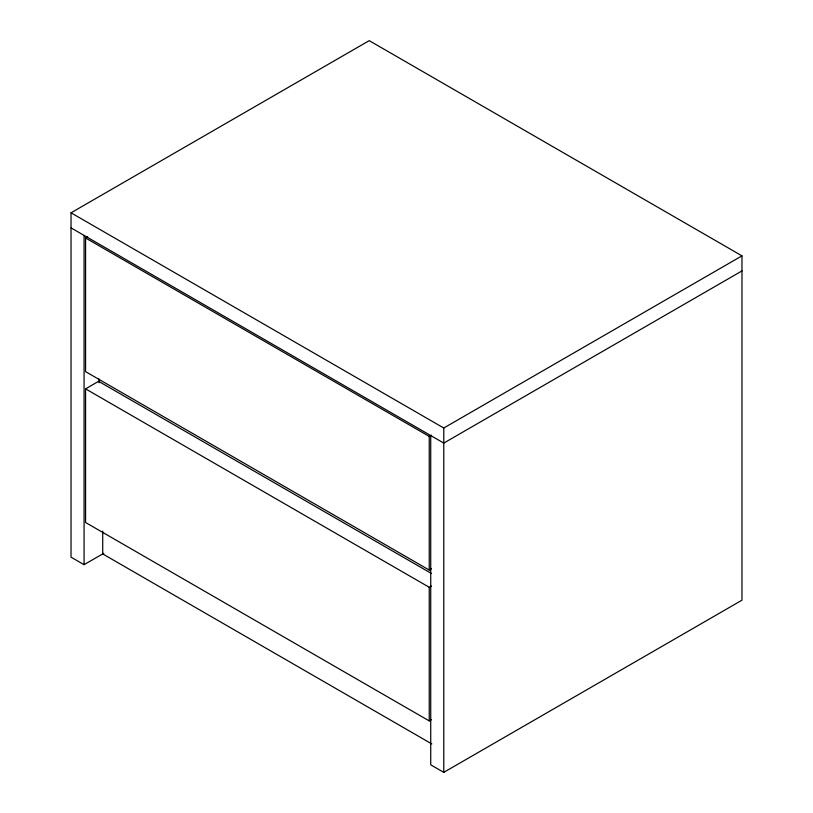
<?xml version="1.0" encoding="UTF-8"?>
<svg xmlns="http://www.w3.org/2000/svg" width="813" height="813" viewBox="0 0 813 813"><rect width="100%" height="100%" fill="white"/><g stroke="black" fill="none" stroke-linecap="round" stroke-linejoin="round"><path stroke-width="1.22" d="M103.81 553.287L84.074 564.679L71.026 557.149L71.026 212.813L369.224 40.65L741.974 255.851L741.974 600.187L443.776 772.35L430.727 764.82L430.727 435.555M431.408 568.795L429.234 570.055L85.568 371.632L85.568 237.996L87.733 236.735M431.408 719.657L429.234 720.918L85.568 522.495L85.568 388.858L98.607 381.317L431.307 573.399M85.568 237.996L429.234 436.408L431.408 435.158M71.026 212.813L443.776 428.014L741.974 255.851M741.974 270.922L443.776 443.085L71.026 227.874M85.568 388.858L429.234 587.271L431.408 586.021M431.815 743.925L102.712 553.917L102.712 531.133M443.776 428.014L443.776 772.35M429.234 436.408L429.234 570.055M429.234 587.271L429.234 720.918M98.983 378.96L98.983 382.74M84.074 235.414L84.074 564.679"/></g></svg>
